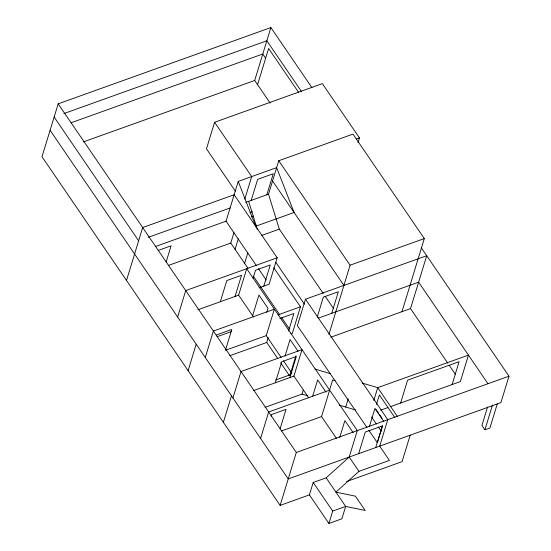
<?xml version="1.0" encoding="UTF-8"?>
<svg xmlns="http://www.w3.org/2000/svg" width="551" height="551" viewBox="0 0 551 551"><rect width="100%" height="100%" fill="white"/><g stroke="black" fill="none" stroke-linecap="round" stroke-linejoin="round"><path stroke-width="0.83" d="M311.983 87.747L270.872 27.55L58.179 103.836L42 156.746L280.128 505.391L309.407 494.888L313.195 482.497L326.158 477.848L349.196 457.061L357.289 430.607L246.71 268.709L238.617 295.164L253.536 316.997M126.503 280.459L142.675 227.549L234.147 194.737L277.194 257.772L269.108 284.226L259.142 287.801M166.14 261.939L171.072 245.822L158.227 250.423M358.005 142.633L359.445 137.929L322.349 83.621L214.594 122.267L206.473 148.832L235.38 191.149M177.642 317.039L185.728 290.577L277.194 257.772M270.155 103.099L254.693 80.46L270.872 27.55M257.565 84.668L268.633 48.474L298.642 92.423M256.532 265.816L226.055 221.199L238.225 181.41L276.643 167.628L294.089 212.479L255.671 226.254L238.225 181.41M188.111 370.665L196.197 344.203M247.984 268.275L230.766 243.067L233.948 232.639M244.796 199.118L251.69 176.575L214.594 122.267M235.07 249.369L238.321 238.735M251.208 200.399L257.648 179.337L273.262 173.737L266.822 194.799M220.324 301.728L226.798 280.562L241.524 275.28L235.057 296.445M205.282 357.509L213.375 331.055L274.35 309.18L266.264 335.642L281.127 357.399M255.347 226.275L255.843 224.65M244.61 263.33L247.86 252.695M323.258 293.483L279.309 229.133L268.523 194.186L278.744 160.747L352.977 134.12L424.318 238.576L401.961 311.701M225.69 349.479L231.819 329.429L216.502 334.925M253.047 278.393L255.533 270.252L270.265 264.969L263.791 286.134M252.62 315.668L258.929 295.033L268.027 308.353L266.815 312.321M223.382 422.3L231.468 395.845M232.928 397.98L241.021 371.526L301.996 349.658L293.91 376.113L308.725 397.801M277.745 358.563L266.746 342.46L268.22 337.646M288.524 331.089L293.897 313.498L279.846 318.54M275.307 382.787L281.747 361.725L296.328 356.497L289.888 377.552M285.032 355.974L290.06 339.533L298.043 351.221M273.778 267.745L300.46 306.811L292.374 333.265L290.921 333.789M260.575 438.458L268.661 412.003L329.643 390.129L321.55 416.584L336.578 438.582M447.784 363.171L410.529 308.622L426.708 255.712L305.488 299.193L297.395 325.648L366.98 427.528M271.113 416.129L271.609 414.524L286.038 409.352L280.163 428.582M289.95 375.259L295.859 355.918M317.218 317.114L323.327 297.127L338.348 291.741L331.75 313.326M265.107 407.334L302.017 394.096L303.243 390.087M328.954 334.312L350.085 265.196L278.744 160.747M312.617 396.369L317.645 379.921L326.02 392.181M280.128 505.391L296.307 452.474L58.179 103.836M329.408 390.611L332.659 379.976L335.104 380.7M345.711 407.037L348.211 398.862M339.74 437.411L344.892 420.578L353.108 432.611M326.158 477.848L345.663 506.41L341.875 518.801L328.919 523.45L332.701 511.059L313.195 482.497M373.798 400.501L377.717 387.67L468.453 355.126L460.367 381.588L390.287 406.721M358.653 453.673L365.251 432.08L382.339 425.957L375.734 447.543M369.432 426.398L374.907 408.491L383.833 421.556M376.491 404.441L379.391 394.957L394.867 417.61M382.587 425.627L377.359 442.722L368.908 430.345M400.618 403.015L407.602 380.156L459.079 361.69L452.095 384.55M410.178 435.194L402.085 461.648L346.524 481.574M487.566 407.003L481.932 425.448L484.908 429.801L489.915 428.003L497.264 403.952M484.908 429.801L492.504 404.944M421.37 247.895L509 376.195L500.907 402.65L288.221 478.929L50.093 130.291M305.488 299.193L387.773 419.669L379.687 446.124L389.44 460.409L358.949 471.339L335.91 492.133L355.402 496.169L365.155 510.453L345.663 506.41L332.701 511.059M63.84 113.582L266.829 40.781L301.652 91.769M71.12 122.749L262.779 54.005L265.658 58.213M83.387 141.903L254.693 80.46M356.332 139.045L359.445 137.929M148.35 237.288L230.104 207.968M245.739 202.362L268.523 194.186M155.637 246.455L226.055 221.199M250.064 212.59L252.461 211.722M251.153 216.908L253.529 216.054M168.696 265.327L230.766 243.067M261.815 235.408L279.309 229.133M197.775 309.814L238.617 295.164M350.085 265.196L424.318 238.576M217.06 336.723L231.503 331.544M278.041 314.855L300.46 306.811M225.442 350.278L266.264 335.642M318.306 318.147L418.622 282.167L487.828 383.496M229.836 355.698L266.746 342.46M330.958 337.164L410.529 308.622M275.596 380.018L290.838 374.549M253.722 390.528L293.91 376.113M281.582 430.923L321.55 416.584M380.755 410.137L387.904 407.575M296.307 452.474L509 376.195M314.91 369.06L330.132 373.571M362.131 383.055L377.717 387.67L397.581 416.749M302.017 394.096L307.651 395.763M339.196 405.109L355.609 409.972M449.237 365.292L455.525 374.501M272.566 180.962L343.907 285.411M325.193 296.314L333.403 308.333M275.803 262.297L304.434 304.214M375.768 409.104L378.668 413.353M379.632 414.765L382.05 418.305M371.567 416.962L376.416 424.056M378.351 426.894L381.258 431.151M258.467 268.647L266.209 279.977M253.288 276.044L279.825 314.897M281.761 317.727L289.475 329.03M283.524 360.905L291.975 373.282M349.196 457.061L358.949 471.339M280.617 362.765L289.227 375.362M54.136 117.06L138.632 240.773M309.407 494.888L328.919 523.45M248.639 201.322L257.42 229.767"/></g></svg>
